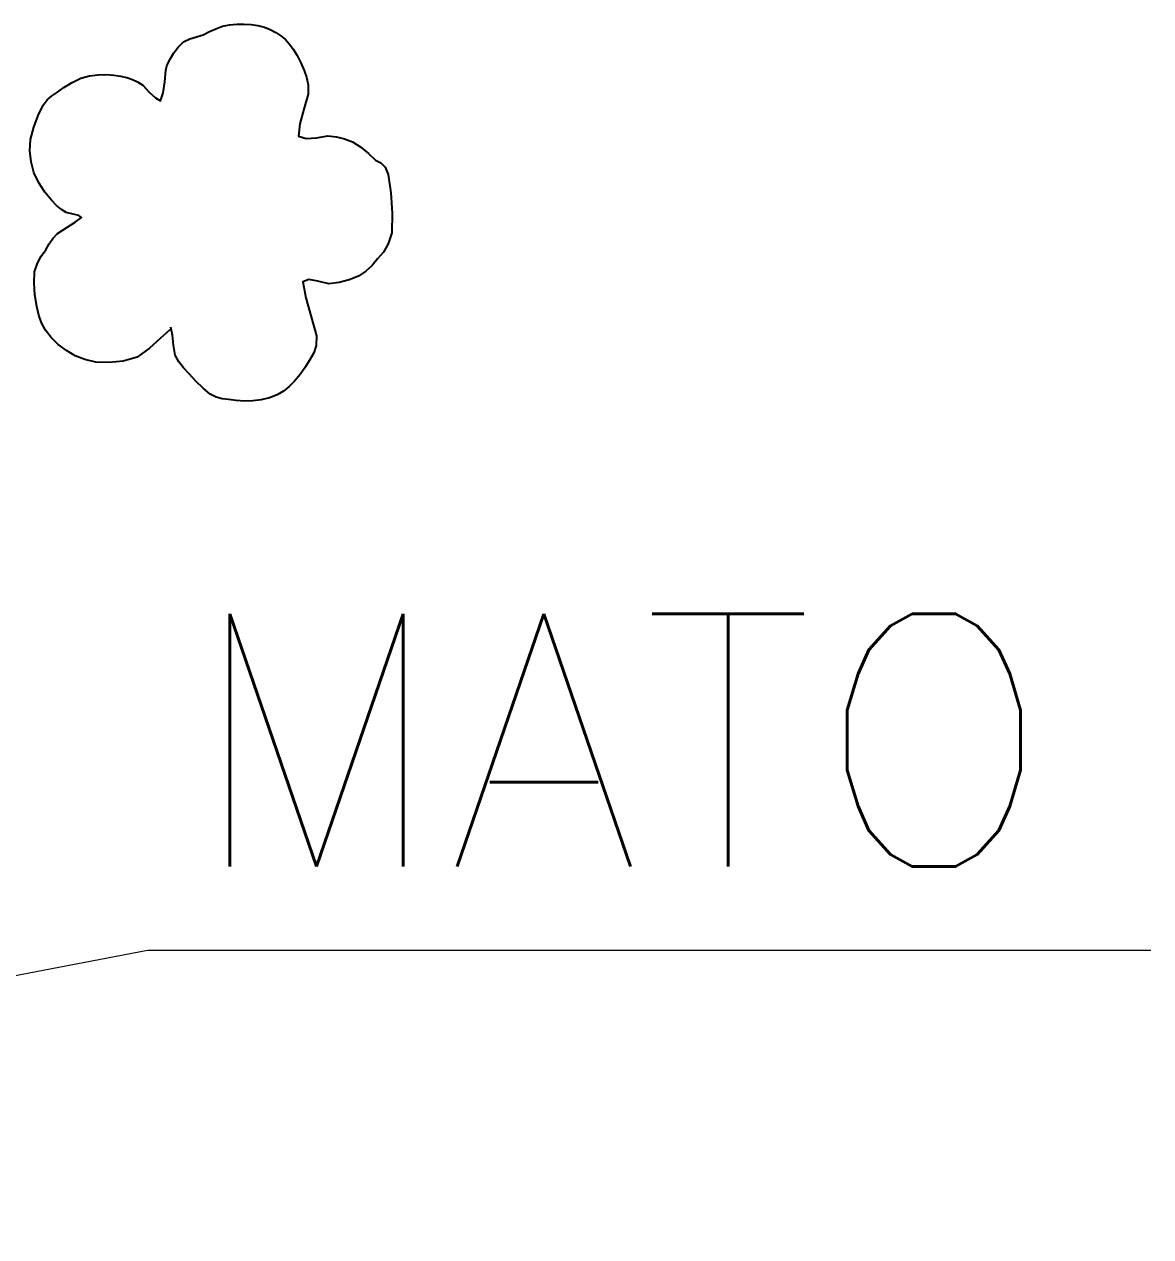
# Model space of a CAD drawing. Extents: x 724956 to 730896, y 7806909 to 7811109.
# Drawn here: x 727022.5 to 727138.4, y 7809240.8 to 7809365.5 of the extents above; entities that cross this region are included whole.
import ezdxf

# ---------------------------------------------------------------- set-up
doc = ezdxf.new("R2010")
doc.units = 0
doc.header["$MEASUREMENT"] = 0
doc.linetypes.add('CONTINUO', pattern=[0])
doc.layers.add('_SIMBOLO ARVORE', color=118, linetype='Continuous')
doc.layers.add('TG', color=7, linetype='CONTINUO')
doc.layers.add('TEXTO_DIVERSOS', color=7, linetype='Continuous', lineweight=5)
doc.styles.add('Simplex', font='simplex.shx')

# ---------------------------------------------------------------- blocks, each defined once
blk = doc.blocks.new('92C4C93630411DD16ADE60')
at = {"layer": 'TG', "color": 94, "linetype": 'CONTINUO'}
blk.add_polyline3d([(727079.207964, 7809617.410039, 0), (727078.622403, 7809616.878115, 0), (727077.940319, 7809616.272095, 0), (727077.179466, 7809615.7071, 0), (727076.317577, 7809615.471178, 0), (727075.442443, 7809615.376827, 0), (727074.601834, 7809615.409472, 0), (727073.917431, 7809615.557139, 0), (727073.307658, 7809615.800701, 0), (727072.764851, 7809616.123631, 0), (727072.259699, 7809616.506016, 0), (727071.822418, 7809616.937259, 0), (727071.461579, 7809617.403375, 0), (727071.215591, 7809617.846502, 0), (727071.040807, 7809618.329443, 0), (727070.923417, 7809618.871125, 0), (727070.808649, 7809619.589675, 0), (727070.75438, 7809620.330415, 0), (727070.777523, 7809621.037869, 0), (727070.957596, 7809621.560737, 0), (727071.201955, 7809622.011237, 0), (727071.480562, 7809622.405763, 0), (727071.688498, 7809622.765217, 0), (727071.926761, 7809623.098102, 0), (727072.221471, 7809623.41743, 0), (727072.790196, 7809623.788164, 0), (727073.324021, 7809624.132402, 0), (727073.70548, 7809624.424193, 0), (727073.539872, 7809624.545041, 0), (727073.194893, 7809624.630949, 0), (727072.761005, 7809624.725373, 0), (727072.458153, 7809624.905561, 0), (727072.150204, 7809625.155837, 0), (727071.830508, 7809625.494318, 0), (727071.430999, 7809625.994258, 0), (727071.052505, 7809626.57728, 0), (727070.734434, 7809627.220145, 0), (727070.564327, 7809627.880718, 0), (727070.497371, 7809628.568832, 0), (727070.536882, 7809629.275421, 0), (727070.737412, 7809630.051308, 0), (727071.012614, 7809630.782624, 0), (727071.327378, 7809631.415389, 0), (727071.568012, 7809631.748048, 0), (727071.836922, 7809631.984872, 0), (727072.157935, 7809632.182558, 0), (727072.61665, 7809632.516385, 0), (727073.12879, 7809632.835532, 0), (727073.671849, 7809633.107757, 0), (727074.212789, 7809633.242116, 0), (727074.747542, 7809633.309102, 0), (727075.261503, 7809633.320504, 0), (727075.718051, 7809633.298345, 0), (727076.141116, 7809633.236501, 0), (727076.532609, 7809633.139085, 0), (727076.878983, 7809633.027332, 0), (727077.209203, 7809632.875388, 0), (727077.536775, 7809632.674519, 0), (727077.936147, 7809632.237386, 0), (727078.314179, 7809631.867821, 0), (727078.638673, 7809631.691051, 0), (727078.798841, 7809632.196323, 0), (727078.900015, 7809632.871819, 0), (727078.968937, 7809633.569743, 0), (727079.038796, 7809633.87513, 0), (727079.125053, 7809634.107733, 0), (727079.249615, 7809634.320135, 0), (727079.470481, 7809634.678687, 0), (727079.746399, 7809635.036879, 0), (727080.072207, 7809635.361967, 0), (727080.457219, 7809635.544258, 0), (727080.870942, 7809635.685672, 0), (727081.29736, 7809635.811179, 0), (727081.690247, 7809636.003211, 0), (727082.08645, 7809636.186178, 0), (727082.492607, 7809636.341953, 0), (727082.935212, 7809636.423122, 0), (727083.386158, 7809636.462807, 0), (727083.837192, 7809636.464843, 0), (727084.277139, 7809636.441156, 0), (727084.702861, 7809636.381426, 0), (727085.108299, 7809636.283424, 0), (727085.480778, 7809636.137916, 0), (727085.825813, 7809635.954928, 0), (727086.142301, 7809635.737486, 0), (727086.419216, 7809635.503249, 0), (727086.672829, 7809635.229625, 0), (727086.909482, 7809634.908659, 0), (727087.159431, 7809634.504599, 0), (727087.387174, 7809634.058136, 0), (727087.581123, 7809633.582163, 0), (727087.737229, 7809633.15633, 0), (727087.830706, 7809632.676707, 0), (727087.84431, 7809632.10612, 0), (727087.573481, 7809631.169653, 0), (727087.328776, 7809630.246183, 0), (727087.233438, 7809629.476846, 0), (727087.711917, 7809629.341669, 0), (727088.360344, 7809629.388723, 0), (727089.076054, 7809629.504975, 0), (727089.60811, 7809629.445312, 0), (727090.113332, 7809629.327832, 0), (727090.600263, 7809629.138558, 0), (727091.116084, 7809628.795495, 0), (727091.601726, 7809628.403693, 0), (727092.036756, 7809628.000188, 0), (727092.370623, 7809627.816515, 0), (727092.635601, 7809627.549332, 0), (727092.833843, 7809627.0898, 0), (727092.996192, 7809625.951312, 0), (727093.074599, 7809624.686116, 0), (727093.049704, 7809623.468694, 0), (727092.836189, 7809622.778236, 0), (727092.530118, 7809622.255984, 0), (727092.161597, 7809621.847888, 0), (727091.81995, 7809621.425711, 0), (727091.431653, 7809621.065233, 0), (727090.982398, 7809620.768047, 0), (727090.394045, 7809620.535132, 0), (727089.763991, 7809620.369151, 0), (727089.125803, 7809620.272153, 0), (727088.44579, 7809620.454573, 0), (727087.875217, 7809620.553789, 0), (727087.49809, 7809620.415563, 0), (727087.696341, 7809619.41009, 0), (727088.032613, 7809618.215376, 0), (727088.367473, 7809617.03386, 0), (727088.3416, 7809616.430535, 0), (727088.200363, 7809615.97337, 0), (727087.969244, 7809615.592888, 0), (727087.68391, 7809615.104544, 0), (727087.35202, 7809614.640231, 0), (727086.99142, 7809614.21677, 0), (727086.661346, 7809613.875292, 0), (727086.307205, 7809613.590085, 0), (727085.915795, 7809613.359745, 0), (727085.433211, 7809613.18167, 0), (727084.917487, 7809613.056549, 0), (727084.385953, 7809612.983873, 0), (727083.861018, 7809612.974114, 0), (727083.35112, 7809613.007549, 0), (727082.869778, 7809613.075436, 0), (727082.475414, 7809613.121535, 0), (727082.102965, 7809613.22022, 0), (727081.732271, 7809613.398368, 0), (727081.287548, 7809613.772136, 0), (727080.845978, 7809614.212164, 0), (727080.429119, 7809614.678372, 0), (727080.07745, 7809615.041628, 0), (727079.779416, 7809615.417689, 0), (727079.542385, 7809615.833259, 0), (727079.449911, 7809616.466542, 0), (727079.376033, 7809617.079124, 0), (727079.270974, 7809617.584086, 0)], dxfattribs=at)

msp = doc.modelspace()

# ---------------------------------------------------------------- linework, layer by layer
at = {"layer": 'TEXTO_DIVERSOS', "color": 7, "linetype": 'ByBlock'}
msp.add_lwpolyline([(726881.3, 7809240.83), (727035.23, 7809270.29), (727138.42, 7809270.29)], dxfattribs=at)

# ---------------------------------------------------------------- block references
at = {"layer": '_SIMBOLO ARVORE', "xscale": 1.649943998678652, "yscale": 1.649943998678652, "zscale": 1.649943998678652}
msp.add_blockref('92C4C93630411DD16ADE60', (-472602.47, -5076097.28), dxfattribs=at)

# ---------------------------------------------------------------- texts
at = {"layer": 'TEXTO_DIVERSOS', "color": 7, "linetype": 'ByBlock', "style": 'Simplex'}
msp.add_text('MATO', height=26, dxfattribs=at).set_placement((727039.23, 7809278.91))

doc.saveas('drawing.dxf')
